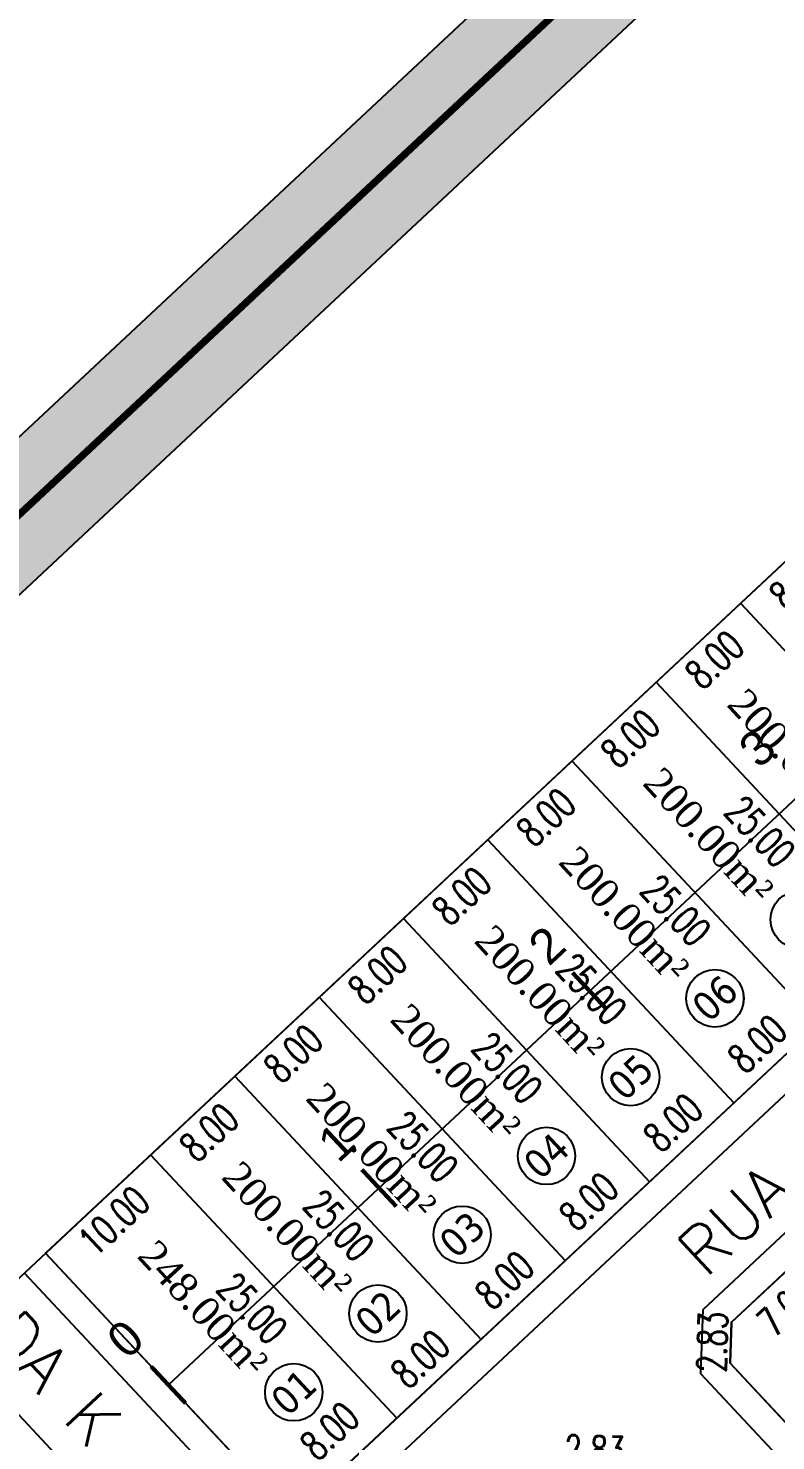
# Model space of a CAD drawing. Header units: metres. Extents: x 436314 to 439216, y 9612307 to 9615043.
# Drawn here: x 437279.8 to 437331.7, y 9614770.4 to 9614868.3 of the extents above; entities that cross this region are included whole.
import ezdxf

# ---------------------------------------------------------------- set-up
doc = ezdxf.new("R2010")
doc.units = ezdxf.units.M
doc.header["$PDMODE"] = 35
doc.header["$PDSIZE"] = 0.1
doc.linetypes.add('ACAD_ISO02W100', pattern=[15, 12, -3])
doc.linetypes.add('HIDDEN', pattern=[9.525, 6.35, -3.175])
for name, color, linetype in [('ADUTORA', 90, 'Continuous'), ('Auxiliar', 7, 'Continuous'), ('COTAS', 10, 'Continuous'), ('Eixo Acesso', 2, 'ACAD_ISO02W100'), ('Estacas', 7, 'Continuous'), ('Layer3', 1, 'Continuous'), ('M_FIO', 32, 'Continuous'), ('ÁREA', 7, 'Continuous')]:
    doc.layers.add(name, color=color, linetype=linetype)
doc.layers.get('0').off()
doc.styles.add('ARIAL', font='arial.ttf')
doc.styles.add('COTAS', font='romans.shx', dxfattribs={"width": 0.7})
doc.styles.add('symplex', font='simplex.shx', dxfattribs={"bigfont": 'bigfont.shx'})
doc.styles.add('tahoma', font='tahoma.ttf')
doc.styles.add('ÁREA', font='times.ttf', dxfattribs={"height": 2})
doc.dimstyles.new('C-75', dxfattribs={"dimtxt": 2, "dimasz": 0.2, "dimexe": 0, "dimexo": 0, "dimgap": 1, "dimtad": 0, "dimzin": 4, "dimdsep": 46, "dimtxsty": 'COTAS', "dimblk1": 'BOL-COT', "dimblk2": 'BOL-COT', "dimsah": 1, "dimcen": 0.1, "dimse1": 1, "dimse2": 1, "dimsd1": 1, "dimsd2": 1, "dimclrd": 8, "dimclre": 256, "dimclrt": 256, "dimaunit": 1, "dimadec": 3, "dimazin": 0, "dimtfac": 0.5, "dimtix": 1, "dimtmove": 0, "dimatfit": 3, "dimldrblk": 'BOL-COT', "dimfxl": 1, "dimtolj": 1, "dimtzin": 0, "dimarcsym": 0})

# ---------------------------------------------------------------- blocks, each defined once
blk = doc.blocks.new('Est')
at = {"const_width": 0.2}
blk.add_lwpolyline([(0, -1.2), (0, 1.2)], dxfattribs=at)
blk = doc.blocks.new('*D8')
at = {"layer": 'Defpoints', "color": 0, "transparency": 16777216}
for p in [(2540.772, 1164.076), (2532.772, 1161.546), (2540.772, 1161.547)]:
    blk.add_point(p, dxfattribs=at)
at = {"layer": 'Layer3', "transparency": 16777216, "insert": (2536.772, 1164.076), "char_height": 2, "attachment_point": 5, "rotation": 0.00203, "style": 'COTAS'}
blk.add_mtext('\\A1;8.00', dxfattribs=at)
blk = doc.blocks.new('BOL-COT')
at = {"layer": 'COTAS'}
for p, q in [((-2, 0), (2, 0)), ((0, -3), (0, 3))]:
    blk.add_line(p, q, dxfattribs=at)
blk.add_circle((0, 0), 0.4, dxfattribs=at)
blk = doc.blocks.new('*D9')
at = {"layer": 'Defpoints', "color": 0, "transparency": 16777216}
for p in [(2538.645, 1186.547), (2540.771, 1186.547), (2540.772, 1161.547)]:
    blk.add_point(p, dxfattribs=at)
at = {"layer": 'Layer3', "transparency": 16777216, "insert": (2538.646, 1173.954), "char_height": 2, "attachment_point": 5, "rotation": 270.00204, "style": 'COTAS'}
blk.add_mtext('\\A1;25.00', dxfattribs=at)
blk = doc.blocks.new('*D43')
at = {"layer": 'Defpoints', "color": 0, "transparency": 16777216}
for p in [(2572.772, 1163.431), (2572.772, 1161.548), (2580.772, 1161.548)]:
    blk.add_point(p, dxfattribs=at)
at = {"layer": 'Layer3', "transparency": 16777216, "insert": (2576.772, 1163.431), "char_height": 2, "attachment_point": 5, "rotation": 0.00204, "style": 'COTAS'}
blk.add_mtext('\\A1;8.00', dxfattribs=at)
blk = doc.blocks.new('*D44')
at = {"layer": 'Defpoints', "color": 0, "transparency": 16777216}
for p in [(2564.772, 1163.431), (2564.772, 1161.548), (2572.772, 1161.548)]:
    blk.add_point(p, dxfattribs=at)
at = {"layer": 'Layer3', "transparency": 16777216, "insert": (2568.772, 1163.431), "char_height": 2, "attachment_point": 5, "rotation": 0.00204, "style": 'COTAS'}
blk.add_mtext('\\A1;8.00', dxfattribs=at)
blk = doc.blocks.new('*D45')
at = {"layer": 'Defpoints', "color": 0, "transparency": 16777216}
for p in [(2556.772, 1163.43), (2556.772, 1161.547), (2564.772, 1161.548)]:
    blk.add_point(p, dxfattribs=at)
at = {"layer": 'Layer3', "transparency": 16777216, "insert": (2560.772, 1163.43), "char_height": 2, "attachment_point": 5, "rotation": 0.00204, "style": 'COTAS'}
blk.add_mtext('\\A1;8.00', dxfattribs=at)
blk = doc.blocks.new('*D46')
at = {"layer": 'Defpoints', "color": 0, "transparency": 16777216}
for p in [(2548.772, 1163.43), (2548.772, 1161.547), (2556.772, 1161.547)]:
    blk.add_point(p, dxfattribs=at)
at = {"layer": 'Layer3', "transparency": 16777216, "insert": (2552.772, 1163.43), "char_height": 2, "attachment_point": 5, "rotation": 0.00204, "style": 'COTAS'}
blk.add_mtext('\\A1;8.00', dxfattribs=at)
blk = doc.blocks.new('*D47')
at = {"layer": 'Defpoints', "color": 0, "transparency": 16777216}
for p in [(2540.772, 1163.43), (2540.772, 1161.547), (2548.772, 1161.547)]:
    blk.add_point(p, dxfattribs=at)
at = {"layer": 'Layer3', "transparency": 16777216, "insert": (2544.772, 1163.43), "char_height": 2, "attachment_point": 5, "rotation": 0.00204, "style": 'COTAS'}
blk.add_mtext('\\A1;8.00', dxfattribs=at)
blk = doc.blocks.new('*D70')
at = {"layer": 'Defpoints', "color": 0, "transparency": 16777216}
for p in [(2596.769, 1186.551), (2594.961, 1161.551), (2596.77, 1161.551)]:
    blk.add_point(p, dxfattribs=at)
at = {"layer": 'Layer3', "transparency": 16777216, "insert": (2594.961, 1174.051), "char_height": 2, "attachment_point": 5, "rotation": 270.00204, "style": 'COTAS'}
blk.add_mtext('\\A1;25.00', dxfattribs=at)
blk = doc.blocks.new('*D71')
at = {"layer": 'Defpoints', "color": 0, "transparency": 16777216}
for p in [(2588.769, 1186.55), (2586.961, 1161.55), (2588.77, 1161.55)]:
    blk.add_point(p, dxfattribs=at)
at = {"layer": 'Layer3', "transparency": 16777216, "insert": (2586.961, 1174.05), "char_height": 2, "attachment_point": 5, "rotation": 270.00204, "style": 'COTAS'}
blk.add_mtext('\\A1;25.00', dxfattribs=at)
blk = doc.blocks.new('*D72')
at = {"layer": 'Defpoints', "color": 0, "transparency": 16777216}
for p in [(2580.769, 1186.55), (2578.961, 1161.55), (2580.77, 1161.55)]:
    blk.add_point(p, dxfattribs=at)
at = {"layer": 'Layer3', "transparency": 16777216, "insert": (2578.961, 1174.05), "char_height": 2, "attachment_point": 5, "rotation": 270.00204, "style": 'COTAS'}
blk.add_mtext('\\A1;25.00', dxfattribs=at)
blk = doc.blocks.new('*D73')
at = {"layer": 'Defpoints', "color": 0, "transparency": 16777216}
for p in [(2572.769, 1186.55), (2570.961, 1161.55), (2572.77, 1161.55)]:
    blk.add_point(p, dxfattribs=at)
at = {"layer": 'Layer3', "transparency": 16777216, "insert": (2570.961, 1174.05), "char_height": 2, "attachment_point": 5, "rotation": 270.00204, "style": 'COTAS'}
blk.add_mtext('\\A1;25.00', dxfattribs=at)
blk = doc.blocks.new('*D74')
at = {"layer": 'Defpoints', "color": 0, "transparency": 16777216}
for p in [(2564.769, 1186.55), (2562.961, 1161.55), (2564.77, 1161.55)]:
    blk.add_point(p, dxfattribs=at)
at = {"layer": 'Layer3', "transparency": 16777216, "insert": (2562.961, 1174.05), "char_height": 2, "attachment_point": 5, "rotation": 270.00204, "style": 'COTAS'}
blk.add_mtext('\\A1;25.00', dxfattribs=at)
blk = doc.blocks.new('*D75')
at = {"layer": 'Defpoints', "color": 0, "transparency": 16777216}
for p in [(2556.769, 1186.549), (2554.961, 1161.549), (2556.77, 1161.549)]:
    blk.add_point(p, dxfattribs=at)
at = {"layer": 'Layer3', "transparency": 16777216, "insert": (2554.961, 1174.049), "char_height": 2, "attachment_point": 5, "rotation": 270.00204, "style": 'COTAS'}
blk.add_mtext('\\A1;25.00', dxfattribs=at)
blk = doc.blocks.new('*D76')
at = {"layer": 'Defpoints', "color": 0, "transparency": 16777216}
for p in [(2548.769, 1186.549), (2546.961, 1161.549), (2548.77, 1161.549)]:
    blk.add_point(p, dxfattribs=at)
at = {"layer": 'Layer3', "transparency": 16777216, "insert": (2546.961, 1174.049), "char_height": 2, "attachment_point": 5, "rotation": 270.00204, "style": 'COTAS'}
blk.add_mtext('\\A1;25.00', dxfattribs=at)
blk = doc.blocks.new('*D220')
at = {"layer": 'Defpoints', "color": 0, "transparency": 16777216}
for p in [(2530.771, 1186.546), (2540.771, 1186.547), (2540.771, 1184.933)]:
    blk.add_point(p, dxfattribs=at)
at = {"layer": 'Layer3', "transparency": 16777216, "insert": (2535.771, 1184.933), "char_height": 2, "attachment_point": 5, "rotation": 0.00204, "style": 'COTAS'}
blk.add_mtext('\\A1;10.00', dxfattribs=at)
blk = doc.blocks.new('*D221')
at = {"layer": 'Defpoints', "color": 0, "transparency": 16777216}
for p in [(2540.774, 1186.545), (2548.771, 1186.545), (2548.771, 1184.914)]:
    blk.add_point(p, dxfattribs=at)
at = {"layer": 'Layer3', "transparency": 16777216, "insert": (2544.8, 1184.914), "char_height": 2, "attachment_point": 5, "rotation": 0.00204, "style": 'COTAS'}
blk.add_mtext('\\A1;8.00', dxfattribs=at)
blk = doc.blocks.new('*D246')
at = {"layer": 'Defpoints', "color": 0, "transparency": 16777216}
for p in [(2519.771, 1186.546), (2518.25, 1161.546), (2519.772, 1161.546)]:
    blk.add_point(p, dxfattribs=at)
at = {"layer": 'Layer3', "transparency": 16777216, "insert": (2518.249, 1174.046), "char_height": 2, "attachment_point": 5, "rotation": 270.00204, "style": 'COTAS'}
blk.add_mtext('\\A1;25.00', dxfattribs=at)
blk = doc.blocks.new('*D248')
at = {"layer": 'Defpoints', "color": 0, "transparency": 16777216}
for p in [(2548.771, 1186.547), (2556.769, 1186.547), (2556.769, 1184.916)]:
    blk.add_point(p, dxfattribs=at)
at = {"layer": 'Layer3', "transparency": 16777216, "insert": (2552.798, 1184.916), "char_height": 2, "attachment_point": 5, "rotation": 0.00204, "style": 'COTAS'}
blk.add_mtext('\\A1;8.00', dxfattribs=at)
blk = doc.blocks.new('*D249')
at = {"layer": 'Defpoints', "color": 0, "transparency": 16777216}
for p in [(2556.774, 1186.545), (2564.771, 1186.546), (2564.771, 1184.915)]:
    blk.add_point(p, dxfattribs=at)
at = {"layer": 'Layer3', "transparency": 16777216, "insert": (2560.8, 1184.915), "char_height": 2, "attachment_point": 5, "rotation": 0.00204, "style": 'COTAS'}
blk.add_mtext('\\A1;8.00', dxfattribs=at)
blk = doc.blocks.new('*D250')
at = {"layer": 'Defpoints', "color": 0, "transparency": 16777216}
for p in [(2564.771, 1186.548), (2572.769, 1186.548), (2572.769, 1184.917)]:
    blk.add_point(p, dxfattribs=at)
at = {"layer": 'Layer3', "transparency": 16777216, "insert": (2568.798, 1184.917), "char_height": 2, "attachment_point": 5, "rotation": 0.00204, "style": 'COTAS'}
blk.add_mtext('\\A1;8.00', dxfattribs=at)
blk = doc.blocks.new('*D251')
at = {"layer": 'Defpoints', "color": 0, "transparency": 16777216}
for p in [(2572.774, 1186.546), (2580.771, 1186.546), (2580.771, 1184.915)]:
    blk.add_point(p, dxfattribs=at)
at = {"layer": 'Layer3', "transparency": 16777216, "insert": (2576.8, 1184.915), "char_height": 2, "attachment_point": 5, "rotation": 0.00204, "style": 'COTAS'}
blk.add_mtext('\\A1;8.00', dxfattribs=at)
blk = doc.blocks.new('*D252')
at = {"layer": 'Defpoints', "color": 0, "transparency": 16777216}
for p in [(2580.774, 1186.546), (2588.771, 1186.546), (2588.771, 1184.916)]:
    blk.add_point(p, dxfattribs=at)
at = {"layer": 'Layer3', "transparency": 16777216, "insert": (2584.8, 1184.915), "char_height": 2, "attachment_point": 5, "rotation": 0.00204, "style": 'COTAS'}
blk.add_mtext('\\A1;8.00', dxfattribs=at)
blk = doc.blocks.new('*D253')
at = {"layer": 'Defpoints', "color": 0, "transparency": 16777216}
for p in [(2588.774, 1186.546), (2596.771, 1186.547), (2596.771, 1184.916)]:
    blk.add_point(p, dxfattribs=at)
at = {"layer": 'Layer3', "transparency": 16777216, "insert": (2592.8, 1184.916), "char_height": 2, "attachment_point": 5, "rotation": 0.00204, "style": 'COTAS'}
blk.add_mtext('\\A1;8.00', dxfattribs=at)
blk = doc.blocks.new('*D254')
at = {"layer": 'Defpoints', "color": 0, "transparency": 16777216}
for p in [(2596.774, 1186.547), (2604.771, 1186.547), (2604.771, 1184.916)]:
    blk.add_point(p, dxfattribs=at)
at = {"layer": 'Layer3', "transparency": 16777216, "insert": (2600.8, 1184.916), "char_height": 2, "attachment_point": 5, "rotation": 0.00204, "style": 'COTAS'}
blk.add_mtext('\\A1;8.00', dxfattribs=at)
blk = doc.blocks.new('*D360')
at = {"layer": 'Defpoints', "color": 0, "transparency": 16777216}
for p in [(2562.273, 1150.548), (2569.273, 1150.548), (2569.273, 1148.691)]:
    blk.add_point(p, dxfattribs=at)
at = {"layer": 'Layer3', "transparency": 16777216, "insert": (2565.773, 1148.691), "char_height": 2, "attachment_point": 5, "rotation": 0.00204, "style": 'COTAS'}
blk.add_mtext('\\A1;7.00', dxfattribs=at)
blk = doc.blocks.new('*D449')
at = {"layer": 'Defpoints', "color": 0, "transparency": 16777216}
for p in [(2562.273, 1150.548), (2559.364, 1149.456), (2560.273, 1148.547)]:
    blk.add_point(p, dxfattribs=at)
at = {"layer": 'Layer3', "transparency": 16777216, "insert": (2560.364, 1150.456), "char_height": 2, "attachment_point": 5, "rotation": 45.00204, "style": 'COTAS'}
blk.add_mtext('\\A1;2.83', dxfattribs=at)
blk = doc.blocks.new('*D899')
at = {"layer": 'Defpoints', "color": 0, "transparency": 16777216}
for p in [(2547.273, 1150.547), (2550.273, 1149.547), (2549.273, 1148.547)]:
    blk.add_point(p, dxfattribs=at)
at = {"layer": 'Layer3', "transparency": 16777216, "insert": (2549.273, 1150.547), "char_height": 2, "attachment_point": 5, "rotation": 315.00204, "style": 'COTAS'}
blk.add_mtext('\\A1;2.83', dxfattribs=at)
blk = doc.blocks.new('atutu')
at = {"layer": 'Layer3', "ltscale": 5}
h = blk.add_hatch(dxfattribs=at)
h.set_pattern_fill('AR-SAND', color=49, scale=0.1)
h.set_pattern_definition([(37.5, (-475087.59496, -9591321.84182), (-0.006299335811, 0.1926823769013), [0, -0.152, 0, -0.17, 0, -0.1625]), (7.5, (-475087.59496, -9591321.84182), (0.176977670527, 0.282214606523), [0, -0.082, 0, -0.137, 0, -0.0525]), (327.5, (-475087.71796, -9591321.84182), (0.3114141861751, 0.0005659053537), [0, -0.05, 0, -0.18, 0, -0.235]), (317.5, (-475087.71796, -9591321.84182), (0.300612660457, 0.0877675564934), [0, -0.025, 0, -0.118, 0, -0.135])])
h.paths.add_polyline_path([(2864.466, 1229.158), (2384.965, 1229.158), (2384.965, 1225.23), (2864.466, 1225.158)])
h.paths.add_polyline_path([(2864.466, 1225.158), (2384.965, 1225.23), (2384.965, 1221.158), (2864.466, 1221.158)])
at = {"layer": 'Layer3', "color": 0}
blk.add_line((2560.273, 1148.547), (2562.273, 1150.548), dxfattribs=at)
at = {"layer": 'Layer3', "color": 9}
for points in [[(2384.965, 1229.158), (2864.466, 1229.158)], [(2384.965, 1221.158), (2864.466, 1221.158)]]:
    blk.add_lwpolyline(points, dxfattribs=at)
at = {"layer": 'Layer3', "color": 40, "linetype": 'HIDDEN', "const_width": 0.5}
blk.add_lwpolyline([(2384.965, 1225.23), (2864.466, 1225.158)], dxfattribs=at)
at = {"layer": 'Layer3', "color": 0}
for points in [[(2702.797, 1186.553), (2480.954, 1186.545)], [(2530.771, 1186.546), (2530.772, 1163.546)], [(2540.771, 1186.547), (2540.772, 1161.547)], [(2548.771, 1186.547), (2548.772, 1161.547)], [(2556.771, 1186.547), (2556.772, 1161.547)], [(2564.771, 1186.548), (2564.772, 1161.548)], [(2572.771, 1186.548), (2572.772, 1161.548)], [(2580.771, 1186.548), (2580.772, 1161.548)], [(2588.771, 1186.548), (2588.772, 1161.548)], [(2596.771, 1186.549), (2596.772, 1161.549)], [(2698.272, 1161.552), (2532.772, 1161.546)], [(2562.273, 1150.548), (2608.273, 1150.549)], [(2560.278, 1005.547), (2560.273, 1148.547)]]:
    blk.add_lwpolyline(points, dxfattribs=at)
for centre in [(2536.775, 1167.737), (2544.773, 1167.739), (2552.773, 1167.739), (2560.775, 1167.737), (2584.775, 1167.738)]:
    blk.add_circle(centre, 1.991, dxfattribs=at)
at = {"layer": 'Layer3', "color": 1}
for centre in [(2568.773, 1167.74), (2576.773, 1167.74), (2576.775, 1167.738)]:
    blk.add_circle(centre, 1.991, dxfattribs=at)
at = {"layer": 'M_FIO'}
for p, q in [((2521.771, 1186.546), (2521.772, 1162.718)), ((2521.771, 1186.546), (2521.772, 1162.718)), ((2558.273, 1149.376), (2561.444, 1152.547)), ((2558.273, 1149.376), (2561.444, 1152.547))]:
    blk.add_line(p, q, dxfattribs=at)
for points in [[(2528.771, 1186.546), (2528.772, 1162.718)], [(2528.771, 1186.546), (2528.772, 1162.718)], [(2699.101, 1159.552), (2531.944, 1159.546)], [(2699.101, 1159.552), (2531.944, 1159.546)], [(2561.444, 1152.547), (2609.101, 1152.549)], [(2561.444, 1152.547), (2609.101, 1152.549)], [(2558.278, 1004.719), (2558.273, 1149.376)], [(2558.278, 1004.719), (2558.273, 1149.376)]]:
    blk.add_lwpolyline(points, dxfattribs=at)
at = {"layer": 'ADUTORA', "color": 7, "style": 'symplex'}
for s, rotation, p in [('RUA PROJETADA K', 270.02567, (2523.683, 1214.658)), ('RUA PROJETADA A', 0.02567, (2563.006, 1153.96))]:
    blk.add_text(s, height=3.2843, rotation=rotation, dxfattribs=at).set_placement(p)
at = {"layer": 'Layer3', "color": 5, "char_height": 2, "attachment_point": 5, "rotation": 0.00204, "style": 'tahoma'}
for s, insert in [('\\A1;01', (2536.775, 1167.737)), ('\\A1;02', (2544.773, 1167.739)), ('\\A1;03', (2552.773, 1167.739)), ('\\A1;04', (2560.775, 1167.737)), ('\\A1;05', (2568.773, 1167.74)), ('\\A1;06', (2576.773, 1167.74))]:
    blk.add_mtext(s, dxfattribs=dict(at, insert=insert))
at = {"layer": 'ÁREA', "linetype": 'Continuous', "lineweight": -2, "extrusion": (-0.000658808, -0.026227, 0.999656), "style": 'ÁREA'}
for s, p in [('248.00m²', (2504.717, 1244.811, -37.183)), ('200.00m²', (2512.712, 1245.014, -37.188)), ('200.00m²', (2520.709, 1245.216, -37.193)), ('200.00m²', (2528.709, 1245.415, -37.199)), ('200.00m²', (2536.704, 1245.618, -37.204)), ('200.00m²', (2544.704, 1245.817, -37.209)), ('200.00m²', (2552.702, 1246.018, -37.214)), ('200.00m²', (2560.699, 1246.219, -37.22))]:
    blk.add_text(s, height=2, rotation=271, dxfattribs=at).set_placement(p)
at = {"layer": 'Layer3', "color": 0}
for p1, p2, distance, picture, middle in [((2519.771, 1186.546), (2519.772, 1161.546), -1.523, '*D246', (2518.249, 1174.046)), ((2530.771, 1186.546), (2540.771, 1186.547), -1.614, '*D220', (2535.771, 1184.933)), ((2548.769, 1186.549), (2548.77, 1161.549), -1.808, '*D76', (2546.961, 1174.049)), ((2556.769, 1186.549), (2556.77, 1161.549), -1.808, '*D75', (2554.961, 1174.049)), ((2564.769, 1186.55), (2564.77, 1161.55), -1.808, '*D74', (2562.961, 1174.05)), ((2572.769, 1186.55), (2572.77, 1161.55), -1.808, '*D73', (2570.961, 1174.05)), ((2580.769, 1186.55), (2580.77, 1161.55), -1.808, '*D72', (2578.961, 1174.05)), ((2588.769, 1186.55), (2588.77, 1161.55), -1.808, '*D71', (2586.961, 1174.05)), ((2596.769, 1186.551), (2596.77, 1161.551), -1.808, '*D70', (2594.961, 1174.051)), ((2532.772, 1161.546), (2540.772, 1161.547), 2.529, '*D8', (2536.772, 1164.076)), ((2548.772, 1161.547), (2540.772, 1161.547), -1.883, '*D47', (2544.772, 1163.43)), ((2556.772, 1161.547), (2548.772, 1161.547), -1.883, '*D46', (2552.772, 1163.43)), ((2564.772, 1161.548), (2556.772, 1161.547), -1.883, '*D45', (2560.772, 1163.43)), ((2572.772, 1161.548), (2564.772, 1161.548), -1.883, '*D44', (2568.772, 1163.431)), ((2580.772, 1161.548), (2572.772, 1161.548), -1.883, '*D43', (2576.772, 1163.431)), ((2547.273, 1150.547), (2549.273, 1148.547), 1.414, '*D899', (2549.273, 1150.547)), ((2562.273, 1150.548), (2560.273, 1148.547), -1.285, '*D449', (2560.364, 1150.456)), ((2562.273, 1150.548), (2569.273, 1150.548), -1.857, '*D360', (2565.773, 1148.691))]:
    dim = blk.add_aligned_dim(p1=p1, p2=p2, distance=distance, dimstyle='C-75', dxfattribs=at)
    dim.commit()
    dim.dimension.update_dxf_attribs({"geometry": picture, "text_midpoint": middle})
for base, p1, p2, angle, picture, middle in [((2538.645, 1186.547), (2540.772, 1161.547), (2540.771, 1186.547), 90.00204, '*D9', (2538.646, 1173.954)), ((2548.771, 1184.914), (2540.774, 1186.545), (2548.771, 1186.545), 0.00204, '*D221', (2544.8, 1184.914)), ((2556.769, 1184.916), (2548.771, 1186.547), (2556.769, 1186.547), 0.00204, '*D248', (2552.798, 1184.916)), ((2564.771, 1184.915), (2556.774, 1186.545), (2564.771, 1186.546), 0.00204, '*D249', (2560.8, 1184.915)), ((2572.769, 1184.917), (2564.771, 1186.548), (2572.769, 1186.548), 0.00204, '*D250', (2568.798, 1184.917)), ((2580.771, 1184.915), (2572.774, 1186.546), (2580.771, 1186.546), 0.00204, '*D251', (2576.8, 1184.915)), ((2588.771, 1184.916), (2580.774, 1186.546), (2588.771, 1186.546), 0.00204, '*D252', (2584.8, 1184.915)), ((2596.771, 1184.916), (2588.774, 1186.546), (2596.771, 1186.547), 0.00204, '*D253', (2592.8, 1184.916)), ((2604.771, 1184.916), (2596.774, 1186.547), (2604.771, 1186.547), 0.00204, '*D254', (2600.8, 1184.916))]:
    dim = blk.add_linear_dim(base=base, p1=p1, p2=p2, angle=angle, dimstyle='C-75', dxfattribs=at)
    dim.commit()
    dim.dimension.update_dxf_attribs({"geometry": picture, "text_midpoint": middle, "dimtype": 129})

msp = doc.modelspace()

# ---------------------------------------------------------------- linework, layer by layer
at = {"layer": 'Auxiliar', "color": 2, "linetype": 'Continuous', "lineweight": -3}
for p, q in [((437281.003, 9614783.384), (437404.821, 9614899.143)), ((437299.537, 9614766.488), (437420.432, 9614879.514)), ((437328.599, 9614778.6), (437362.202, 9614810.014)), ((437296.71, 9614766.583), (437281.003, 9614783.384)), ((437328.598, 9614778.577), (437328.503, 9614775.772)), ((437328.599, 9614778.6), (437328.598, 9614778.577)), ((437426.164, 9614671.313), (437328.503, 9614775.772))]:
    msp.add_line(p, q, dxfattribs=at)
at = {"layer": 'Eixo Acesso', "color": 2, "linetype": 'Continuous', "lineweight": -3, "ltscale": 3}
msp.add_line((437289.54, 9614774.253), (437413.368, 9614889.999), dxfattribs=at)

# ---------------------------------------------------------------- block references
at = {"rotation": 43.07140519794264}
msp.add_blockref('atutu', (436242.57, 9612188.321), dxfattribs=at)
at = {"layer": 'Estacas', "color": 7, "linetype": 'Continuous', "lineweight": -3, "xscale": 1.458333333106969, "yscale": 1.458333333106969, "zscale": 1.458333333106969, "rotation": 43.06779954386963}
for p in [(437318.761, 9614801.568), (437304.151, 9614787.911), (437289.54, 9614774.253)]:
    msp.add_blockref('Est', p, dxfattribs=at)

# ---------------------------------------------------------------- texts
at = {"layer": 'Estacas', "color": 7, "linetype": 'Continuous', "lineweight": -3, "char_height": 2.4, "attachment_point": 8, "rotation": 43.0678, "style": 'ARIAL'}
for s, insert in [('{\\C256;3}', (437331.221, 9614817.526)), ('{\\C256;2}', (437316.61, 9614803.869)), ('{\\C256;1}', (437302, 9614790.212)), ('{\\C256;0}', (437287.389, 9614776.554))]:
    msp.add_mtext(s, dxfattribs=dict(at, insert=insert))

doc.saveas('drawing.dxf')
